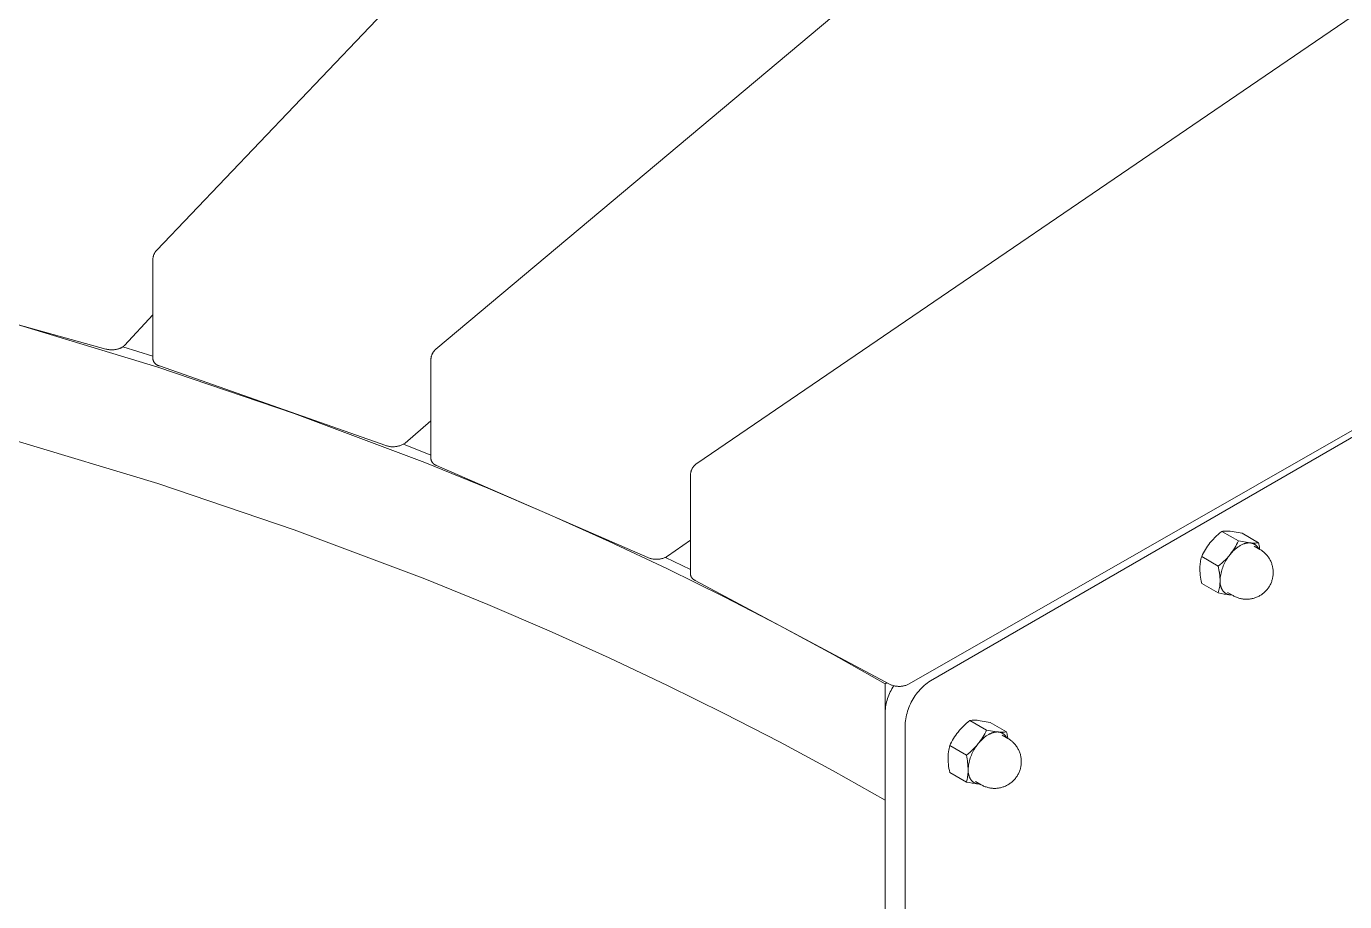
# Model space of a CAD drawing. Header units: millimetres. Extents: x -111 to 4919, y -143 to 3304.
# Drawn here: x 4152.9 to 4523, y 1660.6 to 1906.2 of the extents above; entities that cross this region are included whole.
import ezdxf

# ---------------------------------------------------------------- set-up
doc = ezdxf.new("R2010")
doc.units = ezdxf.units.MM
doc.layers.add('ZANO_R', color=7, linetype='Continuous', lineweight=0)

msp = doc.modelspace()

# ---------------------------------------------------------------- linework, layer by layer
at = {"layer": 'ZANO_R'}
for p, q in [((4189.49, 1843.39), (4402.96, 2067.12)), ((4267.88, 1815.64), (4518.79, 2026.02)), ((4341.06, 1783.49), (4626.92, 1978.44)), ((4714.92, 1901.48), (4400.72, 1721.65)), ((4710.72, 1898.07), (4406.67, 1722.52)), ((4189.13, 1842.96), (4189.22, 1843.08)), ((4189.22, 1843.08), (4189.3, 1843.18)), ((4189.3, 1843.18), (4189.39, 1843.29)), ((4189.39, 1843.29), (4189.49, 1843.39)), ((4188.38, 1840.77), (4188.39, 1840.91)), ((4188.38, 1840.63), (4188.38, 1840.77)), ((4188.38, 1812.87), (4188.38, 1840.63)), ((4188.39, 1840.91), (4188.4, 1841.04)), ((4188.4, 1841.04), (4188.42, 1841.18)), ((4188.42, 1841.18), (4188.44, 1841.32)), ((4188.44, 1841.32), (4188.47, 1841.45)), ((4188.47, 1841.45), (4188.5, 1841.59)), ((4188.5, 1841.59), (4188.53, 1841.72)), ((4188.53, 1841.72), (4188.57, 1841.86)), ((4188.57, 1841.86), (4188.62, 1841.99)), ((4188.62, 1841.99), (4188.67, 1842.12)), ((4188.67, 1842.12), (4188.72, 1842.24)), ((4188.72, 1842.24), (4188.78, 1842.37)), ((4188.78, 1842.37), (4188.84, 1842.49)), ((4188.84, 1842.49), (4188.91, 1842.62)), ((4188.91, 1842.62), (4188.98, 1842.73)), ((4188.98, 1842.73), (4189.05, 1842.85)), ((4189.05, 1842.85), (4189.13, 1842.96)), ((4175.15, 1815.64), (4108.13, 1834.22)), ((4188.38, 1825.24), (4180.41, 1816.64)), ((4150.04, 1822.58), (4189.83, 1810.55)), ((4175.15, 1815.64), (4175.31, 1815.6)), ((4175.31, 1815.6), (4175.47, 1815.57)), ((4175.47, 1815.57), (4175.64, 1815.53)), ((4175.64, 1815.53), (4175.82, 1815.5)), ((4175.82, 1815.5), (4176, 1815.47)), ((4176, 1815.47), (4176.18, 1815.45)), ((4176.18, 1815.45), (4176.37, 1815.44)), ((4176.37, 1815.44), (4176.56, 1815.42)), ((4176.56, 1815.42), (4176.75, 1815.42)), ((4176.75, 1815.42), (4176.95, 1815.42)), ((4176.95, 1815.42), (4177.15, 1815.42)), ((4177.15, 1815.42), (4177.34, 1815.43)), ((4177.34, 1815.43), (4177.54, 1815.45)), ((4177.54, 1815.45), (4177.74, 1815.47)), ((4177.74, 1815.47), (4177.93, 1815.5)), ((4177.93, 1815.5), (4178.12, 1815.53)), ((4178.12, 1815.53), (4178.31, 1815.57)), ((4178.31, 1815.57), (4178.5, 1815.61)), ((4178.5, 1815.61), (4178.68, 1815.66)), ((4178.68, 1815.66), (4178.86, 1815.72)), ((4178.86, 1815.72), (4179.03, 1815.78)), ((4179.03, 1815.78), (4179.11, 1815.81)), ((4179.11, 1815.81), (4179.19, 1815.84)), ((4179.19, 1815.84), (4179.27, 1815.87)), ((4179.27, 1815.87), (4179.35, 1815.91)), ((4179.35, 1815.91), (4179.42, 1815.94)), ((4179.42, 1815.94), (4179.5, 1815.98)), ((4179.5, 1815.98), (4179.57, 1816.02)), ((4179.57, 1816.02), (4179.64, 1816.05)), ((4179.64, 1816.05), (4179.71, 1816.09)), ((4179.71, 1816.09), (4179.77, 1816.13)), ((4179.77, 1816.13), (4179.84, 1816.17)), ((4179.84, 1816.17), (4179.9, 1816.21)), ((4179.9, 1816.21), (4179.96, 1816.25)), ((4179.96, 1816.25), (4180.02, 1816.29)), ((4180, 1816.28), (4188.38, 1813.65)), ((4180.02, 1816.29), (4180.07, 1816.33)), ((4180.07, 1816.33), (4180.13, 1816.38)), ((4180.13, 1816.38), (4180.18, 1816.42)), ((4180.18, 1816.42), (4180.23, 1816.46)), ((4180.23, 1816.46), (4180.28, 1816.51)), ((4180.28, 1816.51), (4180.32, 1816.55)), ((4180.32, 1816.55), (4180.37, 1816.59)), ((4180.37, 1816.59), (4180.41, 1816.64)), ((4266.51, 1813.24), (4266.53, 1813.38)), ((4266.53, 1813.38), (4266.56, 1813.51)), ((4266.56, 1813.51), (4266.6, 1813.64)), ((4266.6, 1813.64), (4266.64, 1813.77)), ((4266.64, 1813.77), (4266.68, 1813.89)), ((4266.68, 1813.89), (4266.72, 1814.02)), ((4266.72, 1814.02), (4266.77, 1814.14)), ((4266.77, 1814.14), (4266.83, 1814.27)), ((4266.83, 1814.27), (4266.89, 1814.39)), ((4266.89, 1814.39), (4266.95, 1814.51)), ((4266.95, 1814.51), (4267.02, 1814.62)), ((4267.02, 1814.62), (4267.09, 1814.74)), ((4267.09, 1814.74), (4267.16, 1814.85)), ((4267.16, 1814.85), (4267.24, 1814.96)), ((4267.24, 1814.96), (4267.32, 1815.06)), ((4267.32, 1815.06), (4267.41, 1815.17)), ((4267.41, 1815.17), (4267.5, 1815.27)), ((4267.5, 1815.27), (4267.59, 1815.37)), ((4267.59, 1815.37), (4267.68, 1815.46)), ((4267.68, 1815.46), (4267.78, 1815.55)), ((4267.78, 1815.55), (4267.88, 1815.64)), ((4188.38, 1812.87), (4188.4, 1812.79)), ((4188.4, 1812.79), (4188.41, 1812.7)), ((4188.41, 1812.7), (4188.44, 1812.62)), ((4188.44, 1812.62), (4188.46, 1812.54)), ((4188.46, 1812.54), (4188.49, 1812.46)), ((4188.49, 1812.46), (4188.52, 1812.39)), ((4188.52, 1812.39), (4188.55, 1812.31)), ((4188.55, 1812.31), (4188.58, 1812.23)), ((4188.58, 1812.23), (4188.62, 1812.16)), ((4188.62, 1812.16), (4188.66, 1812.09)), ((4188.66, 1812.09), (4188.7, 1812.01)), ((4188.7, 1812.01), (4188.75, 1811.94)), ((4188.75, 1811.94), (4188.79, 1811.87)), ((4188.79, 1811.87), (4188.84, 1811.81)), ((4188.84, 1811.81), (4188.89, 1811.74)), ((4188.89, 1811.74), (4188.95, 1811.68)), ((4188.95, 1811.68), (4189.01, 1811.62)), ((4189.01, 1811.62), (4189.06, 1811.56)), ((4189.06, 1811.56), (4189.12, 1811.5)), ((4189.12, 1811.5), (4189.19, 1811.44)), ((4189.19, 1811.44), (4189.25, 1811.39)), ((4189.25, 1811.39), (4189.32, 1811.34)), ((4189.32, 1811.34), (4189.38, 1811.29)), ((4189.38, 1811.29), (4189.45, 1811.24)), ((4189.45, 1811.24), (4189.52, 1811.2)), ((4189.52, 1811.2), (4189.6, 1811.15)), ((4189.6, 1811.15), (4189.67, 1811.12)), ((4189.67, 1811.12), (4189.74, 1811.08)), ((4189.74, 1811.08), (4189.82, 1811.04)), ((4189.82, 1811.04), (4189.9, 1811.01)), ((4189.83, 1810.55), (4228.07, 1797.59)), ((4189.9, 1811.01), (4189.98, 1810.98)), ((4189.98, 1810.98), (4190.06, 1810.96)), ((4190.06, 1810.96), (4190.14, 1810.93)), ((4190.14, 1810.93), (4190.22, 1810.91)), ((4190.22, 1810.91), (4190.3, 1810.9)), ((4253.79, 1788.57), (4190.3, 1810.9)), ((4266.45, 1812.58), (4266.46, 1812.71)), ((4266.45, 1784.81), (4266.45, 1812.58)), ((4266.46, 1812.84), (4266.47, 1812.98)), ((4266.46, 1812.71), (4266.46, 1812.84)), ((4266.47, 1812.98), (4266.49, 1813.11)), ((4266.49, 1813.11), (4266.51, 1813.24)), ((4228.07, 1797.59), (4264.7, 1783.78)), ((4266.45, 1795.5), (4259.19, 1789.25)), ((4189.83, 1777.89), (4150.04, 1789.92)), ((4253.79, 1788.57), (4253.99, 1788.5)), ((4253.99, 1788.5), (4254.19, 1788.44)), ((4254.19, 1788.44), (4254.39, 1788.38)), ((4254.39, 1788.38), (4254.59, 1788.34)), ((4254.59, 1788.34), (4254.8, 1788.3)), ((4254.8, 1788.3), (4255, 1788.27)), ((4255, 1788.27), (4255.21, 1788.24)), ((4255.21, 1788.24), (4255.42, 1788.23)), ((4255.42, 1788.23), (4255.63, 1788.22)), ((4255.63, 1788.22), (4255.84, 1788.21)), ((4255.84, 1788.21), (4256.05, 1788.22)), ((4256.05, 1788.22), (4256.26, 1788.23)), ((4256.26, 1788.23), (4256.47, 1788.25)), ((4256.47, 1788.25), (4256.67, 1788.27)), ((4256.67, 1788.27), (4256.88, 1788.31)), ((4256.88, 1788.31), (4257.09, 1788.35)), ((4257.09, 1788.35), (4257.29, 1788.4)), ((4257.29, 1788.4), (4257.49, 1788.45)), ((4257.49, 1788.45), (4257.69, 1788.51)), ((4257.69, 1788.51), (4257.89, 1788.58)), ((4257.89, 1788.58), (4258.09, 1788.66)), ((4258.09, 1788.66), (4258.28, 1788.74)), ((4258.28, 1788.74), (4258.47, 1788.83)), ((4258.47, 1788.83), (4258.65, 1788.93)), ((4258.65, 1788.93), (4258.84, 1789.03)), ((4258.72, 1788.92), (4266.45, 1785.88)), ((4258.84, 1789.03), (4259.01, 1789.14)), ((4259.01, 1789.14), (4259.19, 1789.25)), ((4264.7, 1783.78), (4282.39, 1776.58)), ((4266.45, 1784.81), (4266.47, 1784.74)), ((4266.47, 1784.74), (4266.48, 1784.66)), ((4266.48, 1784.66), (4266.5, 1784.59)), ((4266.5, 1784.59), (4266.52, 1784.51)), ((4266.52, 1784.51), (4266.54, 1784.44)), ((4266.54, 1784.44), (4266.57, 1784.36)), ((4266.57, 1784.36), (4266.59, 1784.29)), ((4266.59, 1784.29), (4266.63, 1784.22)), ((4266.63, 1784.22), (4266.66, 1784.15)), ((4266.66, 1784.15), (4266.69, 1784.08)), ((4266.69, 1784.08), (4266.73, 1784.01)), ((4266.73, 1784.01), (4266.77, 1783.94)), ((4266.77, 1783.94), (4266.81, 1783.88)), ((4266.81, 1783.88), (4266.86, 1783.81)), ((4266.86, 1783.81), (4266.9, 1783.75)), ((4266.9, 1783.75), (4266.95, 1783.69)), ((4266.95, 1783.69), (4267, 1783.63)), ((4267, 1783.63), (4267.06, 1783.57)), ((4267.06, 1783.57), (4267.11, 1783.52)), ((4267.11, 1783.52), (4267.17, 1783.46)), ((4267.17, 1783.46), (4267.23, 1783.41)), ((4267.23, 1783.41), (4267.29, 1783.36)), ((4267.29, 1783.36), (4267.35, 1783.32)), ((4267.35, 1783.32), (4267.41, 1783.27)), ((4267.41, 1783.27), (4267.48, 1783.23)), ((4267.48, 1783.23), (4267.54, 1783.19)), ((4267.54, 1783.19), (4267.61, 1783.15)), ((4267.61, 1783.15), (4267.68, 1783.11)), ((4267.68, 1783.11), (4267.75, 1783.08)), ((4267.75, 1783.08), (4267.82, 1783.05)), ((4267.82, 1783.05), (4267.9, 1783.02)), ((4267.9, 1783.02), (4267.97, 1783)), ((4267.97, 1783), (4268.04, 1782.97)), ((4327.38, 1757.11), (4268.04, 1782.97)), ((4339.32, 1780.32), (4339.33, 1780.46)), ((4339.32, 1780.18), (4339.32, 1780.32)), ((4339.32, 1752.42), (4339.32, 1780.18)), ((4339.33, 1780.46), (4339.34, 1780.6)), ((4339.34, 1780.6), (4339.35, 1780.74)), ((4339.35, 1780.74), (4339.38, 1780.88)), ((4339.38, 1780.88), (4339.4, 1781.01)), ((4339.4, 1781.01), (4339.43, 1781.15)), ((4339.43, 1781.15), (4339.47, 1781.28)), ((4339.47, 1781.28), (4339.51, 1781.41)), ((4339.51, 1781.41), (4339.55, 1781.55)), ((4339.55, 1781.55), (4339.6, 1781.68)), ((4339.6, 1781.68), (4339.66, 1781.8)), ((4339.66, 1781.8), (4339.72, 1781.93)), ((4339.72, 1781.93), (4339.78, 1782.05)), ((4339.78, 1782.05), (4339.85, 1782.17)), ((4339.85, 1782.17), (4339.92, 1782.29)), ((4339.92, 1782.29), (4339.99, 1782.41)), ((4339.99, 1782.41), (4340.07, 1782.52)), ((4340.07, 1782.52), (4340.16, 1782.64)), ((4340.16, 1782.64), (4340.24, 1782.74)), ((4340.24, 1782.74), (4340.33, 1782.85)), ((4340.33, 1782.85), (4340.43, 1782.95)), ((4340.43, 1782.95), (4340.53, 1783.05)), ((4340.53, 1783.05), (4340.63, 1783.14)), ((4340.63, 1783.14), (4340.73, 1783.24)), ((4340.73, 1783.24), (4340.84, 1783.32)), ((4340.84, 1783.32), (4340.95, 1783.41)), ((4340.95, 1783.41), (4341.06, 1783.49)), ((4228.07, 1764.93), (4189.83, 1777.89)), ((4282.39, 1776.58), (4299.65, 1769.2)), ((4299.65, 1769.2), (4316.47, 1761.64)), ((4264.7, 1751.12), (4228.07, 1764.93)), ((4316.47, 1761.64), (4332.85, 1753.93)), ((4339.32, 1761.99), (4332.87, 1757.48)), ((4485.15, 1761.25), (4485.58, 1761.75)), ((4485.58, 1761.75), (4486.03, 1762.24)), ((4486.03, 1762.24), (4486.49, 1762.72)), ((4486.49, 1762.72), (4486.97, 1763.18)), ((4486.97, 1763.18), (4487.46, 1763.63)), ((4487.46, 1763.63), (4487.97, 1764.06)), ((4487.97, 1764.06), (4488.49, 1764.47)), ((4488.49, 1764.47), (4488.78, 1764.51)), ((4493.13, 1761.79), (4488.49, 1764.47)), ((4488.78, 1764.51), (4489.07, 1764.54)), ((4489.07, 1764.54), (4489.36, 1764.55)), ((4489.36, 1764.55), (4489.65, 1764.56)), ((4489.65, 1764.56), (4489.94, 1764.56)), ((4489.94, 1764.56), (4490.23, 1764.56)), ((4490.23, 1764.56), (4490.52, 1764.54)), ((4490.52, 1764.54), (4490.81, 1764.51)), ((4490.81, 1764.51), (4494.15, 1763.97)), ((4493.13, 1761.79), (4492.9, 1761.28)), ((4496.47, 1761.25), (4493.13, 1761.79)), ((4494.15, 1763.97), (4498.79, 1761.28)), ((4482.83, 1757.44), (4483.07, 1757.94)), ((4483.07, 1757.94), (4483.32, 1758.44)), ((4483.32, 1758.44), (4483.59, 1758.93)), ((4483.59, 1758.93), (4483.88, 1759.41)), ((4483.88, 1759.41), (4484.17, 1759.88)), ((4484.17, 1759.88), (4484.49, 1760.35)), ((4484.49, 1760.35), (4484.81, 1760.8)), ((4484.81, 1760.8), (4485.15, 1761.25)), ((4490.81, 1757.98), (4490.38, 1757.47)), ((4490.81, 1757.98), (4490.55, 1757.65)), ((4491.15, 1758.42), (4490.81, 1757.98)), ((4490.97, 1758.17), (4490.81, 1757.98)), ((4491.13, 1758.36), (4490.97, 1758.17)), ((4491.29, 1758.54), (4491.13, 1758.36)), ((4491.48, 1758.88), (4491.15, 1758.42)), ((4491.45, 1758.72), (4491.29, 1758.54)), ((4491.62, 1758.9), (4491.45, 1758.72)), ((4491.79, 1759.34), (4491.48, 1758.88)), ((4491.8, 1759.07), (4491.62, 1758.9)), ((4492.09, 1759.81), (4491.79, 1759.34)), ((4491.97, 1759.23), (4491.8, 1759.07)), ((4492.15, 1759.4), (4491.97, 1759.23)), ((4492.37, 1760.29), (4492.09, 1759.81)), ((4492.33, 1759.56), (4492.15, 1759.4)), ((4492.51, 1759.71), (4492.33, 1759.56)), ((4492.64, 1760.79), (4492.37, 1760.29)), ((4492.7, 1759.85), (4492.51, 1759.71)), ((4492.9, 1761.28), (4492.64, 1760.79)), ((4492.89, 1759.99), (4492.7, 1759.85)), ((4493.07, 1760.13), (4492.89, 1759.99)), ((4493.26, 1760.25), (4493.07, 1760.13)), ((4493.45, 1760.37), (4493.26, 1760.25)), ((4493.64, 1760.49), (4493.45, 1760.37)), ((4493.83, 1760.59), (4493.64, 1760.49)), ((4494.02, 1760.69), (4493.83, 1760.59)), ((4494.21, 1760.78), (4494.02, 1760.69)), ((4494.39, 1760.86), (4494.21, 1760.78)), ((4494.58, 1760.94), (4494.39, 1760.86)), ((4494.67, 1760.97), (4494.58, 1760.94)), ((4494.77, 1761.01), (4494.67, 1760.97)), ((4494.86, 1761.04), (4494.77, 1761.01)), ((4494.95, 1761.07), (4494.86, 1761.04)), ((4495.04, 1761.09), (4494.95, 1761.07)), ((4495.13, 1761.12), (4495.04, 1761.09)), ((4495.22, 1761.14), (4495.13, 1761.12)), ((4495.31, 1761.16), (4495.22, 1761.14)), ((4495.4, 1761.18), (4495.31, 1761.16)), ((4495.48, 1761.2), (4495.4, 1761.18)), ((4495.57, 1761.21), (4495.48, 1761.2)), ((4495.66, 1761.22), (4495.57, 1761.21)), ((4495.74, 1761.23), (4495.66, 1761.22)), ((4495.83, 1761.24), (4495.74, 1761.23)), ((4495.91, 1761.25), (4495.83, 1761.24)), ((4495.99, 1761.25), (4495.91, 1761.25)), ((4496.07, 1761.26), (4495.99, 1761.25)), ((4496.15, 1761.26), (4496.07, 1761.26)), ((4496.23, 1761.26), (4496.15, 1761.26)), ((4496.31, 1761.26), (4496.23, 1761.26)), ((4496.39, 1761.25), (4496.31, 1761.26)), ((4496.47, 1761.25), (4496.39, 1761.25)), ((4496.76, 1761.22), (4496.47, 1761.25)), ((4496.56, 1761.24), (4496.47, 1761.25)), ((4496.66, 1761.22), (4496.56, 1761.24)), ((4496.75, 1761.21), (4496.66, 1761.22)), ((4496.84, 1761.19), (4496.75, 1761.21)), ((4497.05, 1761.2), (4496.76, 1761.22)), ((4496.94, 1761.17), (4496.84, 1761.19)), ((4497.03, 1761.14), (4496.94, 1761.17)), ((4497.12, 1761.11), (4497.03, 1761.14)), ((4497.34, 1761.19), (4497.05, 1761.2)), ((4497.21, 1761.08), (4497.12, 1761.11)), ((4497.3, 1761.05), (4497.21, 1761.08)), ((4497.38, 1761.01), (4497.3, 1761.05)), ((4497.63, 1761.19), (4497.34, 1761.19)), ((4497.47, 1760.97), (4497.38, 1761.01)), ((4497.56, 1760.93), (4497.47, 1760.97)), ((4497.64, 1760.88), (4497.56, 1760.93)), ((4499.16, 1759.43), (4497.57, 1760.35)), ((4497.92, 1761.2), (4497.63, 1761.19)), ((4497.72, 1760.83), (4497.64, 1760.88)), ((4497.8, 1760.78), (4497.72, 1760.83)), ((4497.88, 1760.73), (4497.8, 1760.78)), ((4497.95, 1760.67), (4497.88, 1760.73)), ((4498.21, 1761.22), (4497.92, 1761.2)), ((4498.03, 1760.61), (4497.95, 1760.67)), ((4498.1, 1760.55), (4498.03, 1760.61)), ((4498.17, 1760.49), (4498.1, 1760.55)), ((4498.24, 1760.42), (4498.17, 1760.49)), ((4498.5, 1761.25), (4498.21, 1761.22)), ((4498.31, 1760.35), (4498.24, 1760.42)), ((4498.37, 1760.28), (4498.31, 1760.35)), ((4498.43, 1760.21), (4498.37, 1760.28)), ((4498.49, 1760.13), (4498.43, 1760.21)), ((4498.54, 1760.06), (4498.49, 1760.13)), ((4498.79, 1761.28), (4498.5, 1761.25)), ((4498.6, 1759.98), (4498.54, 1760.06)), ((4498.65, 1759.9), (4498.6, 1759.98)), ((4498.69, 1759.82), (4498.65, 1759.9)), ((4498.74, 1759.73), (4498.69, 1759.82)), ((4498.78, 1759.65), (4498.74, 1759.73)), ((4498.79, 1761.28), (4498.86, 1760.96)), ((4498.9, 1760.76), (4498.86, 1760.96)), ((4498.9, 1760.76), (4498.93, 1760.62)), ((4498.95, 1760.5), (4498.93, 1760.62)), ((4498.95, 1760.5), (4499.03, 1760.07)), ((4499.04, 1759.98), (4499.03, 1760.07)), ((4499.04, 1759.98), (4499.06, 1759.87)), ((4499.09, 1759.73), (4499.06, 1759.87)), ((4499.09, 1759.73), (4499.1, 1759.65)), ((4499.12, 1759.47), (4499.1, 1759.65)), ((4499.12, 1759.47), (4499.13, 1759.45)), ((4499.16, 1759.43), (4499.37, 1759.3)), ((4499.37, 1759.3), (4499.59, 1759.16)), ((4499.59, 1759.16), (4499.8, 1759.02)), ((4499.8, 1759.02), (4500, 1758.87)), ((4500, 1758.87), (4500.2, 1758.71)), ((4500.2, 1758.71), (4500.39, 1758.54)), ((4500.39, 1758.54), (4500.57, 1758.37)), ((4500.57, 1758.37), (4500.76, 1758.19)), ((4500.76, 1758.19), (4500.93, 1758.01)), ((4500.93, 1758.01), (4501.1, 1757.82)), ((4327.38, 1757.11), (4327.57, 1757.03)), ((4327.57, 1757.03), (4327.77, 1756.96)), ((4327.77, 1756.96), (4327.97, 1756.9)), ((4327.97, 1756.9), (4328.18, 1756.84)), ((4328.18, 1756.84), (4328.38, 1756.79)), ((4328.38, 1756.79), (4328.59, 1756.75)), ((4328.59, 1756.75), (4328.8, 1756.71)), ((4328.8, 1756.71), (4329.01, 1756.68)), ((4329.01, 1756.68), (4329.22, 1756.66)), ((4329.22, 1756.66), (4329.43, 1756.65)), ((4329.43, 1756.65), (4329.64, 1756.64)), ((4329.64, 1756.64), (4329.85, 1756.64)), ((4329.85, 1756.64), (4330.06, 1756.65)), ((4330.06, 1756.65), (4330.27, 1756.66)), ((4330.27, 1756.66), (4330.48, 1756.68)), ((4330.48, 1756.68), (4330.69, 1756.71)), ((4330.69, 1756.71), (4330.9, 1756.75)), ((4330.9, 1756.75), (4331.11, 1756.79)), ((4331.11, 1756.79), (4331.31, 1756.84)), ((4331.31, 1756.84), (4331.52, 1756.9)), ((4331.52, 1756.9), (4331.72, 1756.96)), ((4331.72, 1756.96), (4331.92, 1757.03)), ((4331.92, 1757.03), (4332.11, 1757.11)), ((4332.11, 1757.11), (4332.31, 1757.19)), ((4332.31, 1757.19), (4332.5, 1757.28)), ((4332.34, 1757.18), (4339.32, 1753.82)), ((4332.5, 1757.28), (4332.69, 1757.38)), ((4332.69, 1757.38), (4332.87, 1757.48)), ((4482.33, 1754.27), (4482.33, 1754.43)), ((4482.33, 1753.96), (4482.33, 1754.27)), ((4482.34, 1754.43), (4482.35, 1754.74)), ((4482.35, 1754.74), (4482.37, 1755.04)), ((4482.37, 1755.04), (4482.4, 1755.35)), ((4482.4, 1755.35), (4482.43, 1755.53)), ((4482.43, 1755.57), (4482.46, 1755.76)), ((4482.43, 1755.53), (4482.43, 1755.57)), ((4482.46, 1755.76), (4482.53, 1756.17)), ((4482.53, 1756.17), (4482.61, 1756.58)), ((4482.61, 1756.58), (4482.62, 1756.63)), ((4482.62, 1756.63), (4482.63, 1756.65)), ((4482.63, 1756.65), (4482.72, 1757.04)), ((4482.72, 1757.04), (4482.83, 1757.44)), ((4482.83, 1757.44), (4487.48, 1754.75)), ((4488, 1755.17), (4487.48, 1754.75)), ((4487.48, 1754.75), (4487.59, 1754.23)), ((4487.59, 1754.23), (4487.69, 1753.71)), ((4488.5, 1755.6), (4488, 1755.17)), ((4489, 1756.04), (4488.5, 1755.6)), ((4488.73, 1754.37), (4488.59, 1753.97)), ((4488.88, 1754.76), (4488.73, 1754.37)), ((4489.05, 1755.14), (4488.88, 1754.76)), ((4489.47, 1756.5), (4489, 1756.04)), ((4489.23, 1755.52), (4489.05, 1755.14)), ((4489.42, 1755.9), (4489.23, 1755.52)), ((4489.62, 1756.26), (4489.42, 1755.9)), ((4489.94, 1756.98), (4489.47, 1756.5)), ((4489.83, 1756.62), (4489.62, 1756.26)), ((4490.06, 1756.97), (4489.83, 1756.62)), ((4490.38, 1757.47), (4489.94, 1756.98)), ((4490.3, 1757.32), (4490.06, 1756.97)), ((4490.55, 1757.65), (4490.3, 1757.32)), ((4501.1, 1757.82), (4501.26, 1757.63)), ((4501.26, 1757.63), (4501.42, 1757.43)), ((4501.42, 1757.43), (4501.56, 1757.22)), ((4501.56, 1757.22), (4501.7, 1757.01)), ((4501.7, 1757.01), (4501.84, 1756.79)), ((4501.84, 1756.79), (4501.97, 1756.57)), ((4501.97, 1756.57), (4502.08, 1756.35)), ((4502.08, 1756.35), (4502.2, 1756.12)), ((4502.2, 1756.12), (4502.3, 1755.89)), ((4502.3, 1755.89), (4502.4, 1755.66)), ((4502.4, 1755.66), (4502.48, 1755.42)), ((4502.48, 1755.42), (4502.56, 1755.18)), ((4502.56, 1755.18), (4502.64, 1754.94)), ((4502.64, 1754.94), (4502.7, 1754.69)), ((4502.7, 1754.69), (4502.75, 1754.44)), ((4502.75, 1754.44), (4502.8, 1754.2)), ((4502.8, 1754.2), (4502.84, 1753.95)), ((4282.39, 1743.92), (4264.7, 1751.12)), ((4332.85, 1753.93), (4348.79, 1746.07)), ((4339.32, 1752.42), (4339.33, 1752.35)), ((4339.33, 1752.35), (4339.34, 1752.28)), ((4339.34, 1752.28), (4339.35, 1752.21)), ((4339.35, 1752.21), (4339.37, 1752.14)), ((4339.37, 1752.14), (4339.39, 1752.07)), ((4339.39, 1752.07), (4339.41, 1752)), ((4339.41, 1752), (4339.43, 1751.93)), ((4339.43, 1751.93), (4339.46, 1751.87)), ((4339.46, 1751.87), (4339.49, 1751.8)), ((4339.49, 1751.8), (4339.52, 1751.74)), ((4339.52, 1751.74), (4339.55, 1751.67)), ((4339.55, 1751.67), (4339.59, 1751.61)), ((4339.59, 1751.61), (4339.62, 1751.55)), ((4339.62, 1751.55), (4339.66, 1751.49)), ((4339.66, 1751.49), (4339.7, 1751.43)), ((4339.7, 1751.43), (4339.75, 1751.37)), ((4339.75, 1751.37), (4339.79, 1751.31)), ((4339.79, 1751.31), (4339.84, 1751.26)), ((4339.84, 1751.26), (4339.89, 1751.21)), ((4339.89, 1751.21), (4339.94, 1751.16)), ((4339.94, 1751.16), (4339.99, 1751.11)), ((4339.99, 1751.11), (4340.05, 1751.06)), ((4340.05, 1751.06), (4340.1, 1751.01)), ((4340.1, 1751.01), (4340.16, 1750.97)), ((4340.16, 1750.97), (4340.22, 1750.93)), ((4340.22, 1750.93), (4340.28, 1750.89)), ((4340.28, 1750.89), (4340.34, 1750.85)), ((4340.34, 1750.85), (4340.41, 1750.82)), ((4340.41, 1750.82), (4340.47, 1750.79)), ((4340.47, 1750.79), (4340.53, 1750.76)), ((4340.53, 1750.76), (4340.6, 1750.73)), ((4395.19, 1721.59), (4340.6, 1750.73)), ((4482.34, 1753.37), (4482.33, 1753.96)), ((4482.38, 1752.79), (4482.34, 1753.37)), ((4482.44, 1752.2), (4482.38, 1752.79)), ((4482.51, 1751.62), (4482.44, 1752.2)), ((4482.6, 1751.04), (4482.51, 1751.62)), ((4482.71, 1750.47), (4482.6, 1751.04)), ((4482.83, 1749.89), (4482.71, 1750.47)), ((4487.69, 1753.71), (4487.77, 1753.2)), ((4487.77, 1753.2), (4487.78, 1753.16)), ((4487.78, 1753.16), (4487.8, 1753.02)), ((4487.8, 1753.02), (4487.81, 1752.94)), ((4487.81, 1752.94), (4487.98, 1750.69)), ((4488.01, 1751.11), (4487.98, 1750.69)), ((4487.98, 1750.69), (4487.98, 1750.3)), ((4487.98, 1750.69), (4487.99, 1750.49)), ((4487.99, 1750.49), (4487.99, 1750.28)), ((4488.05, 1751.52), (4488.01, 1751.11)), ((4488.11, 1751.94), (4488.05, 1751.52)), ((4488.18, 1752.35), (4488.11, 1751.94)), ((4488.26, 1752.76), (4488.18, 1752.35)), ((4488.36, 1753.17), (4488.26, 1752.76)), ((4488.47, 1753.57), (4488.36, 1753.17)), ((4488.59, 1753.97), (4488.47, 1753.57)), ((4502.56, 1750.69), (4502.48, 1750.45)), ((4502.64, 1750.93), (4502.56, 1750.69)), ((4502.7, 1751.18), (4502.64, 1750.93)), ((4502.75, 1751.43), (4502.7, 1751.18)), ((4502.8, 1751.67), (4502.75, 1751.43)), ((4502.84, 1751.92), (4502.8, 1751.67)), ((4502.84, 1753.95), (4502.87, 1753.69)), ((4502.87, 1752.18), (4502.84, 1751.92)), ((4502.87, 1753.69), (4502.89, 1753.44)), ((4502.89, 1752.43), (4502.87, 1752.18)), ((4502.89, 1753.44), (4502.9, 1753.19)), ((4502.9, 1752.68), (4502.89, 1752.43)), ((4502.9, 1753.19), (4502.91, 1752.94)), ((4502.91, 1752.94), (4502.9, 1752.68)), ((4482.83, 1749.89), (4487.48, 1747.21)), ((4487.58, 1747.59), (4487.48, 1747.21)), ((4487.48, 1747.21), (4488.3, 1747.04)), ((4487.68, 1747.97), (4487.58, 1747.59)), ((4487.76, 1748.35), (4487.68, 1747.97)), ((4487.83, 1748.74), (4487.76, 1748.35)), ((4487.88, 1749.13), (4487.83, 1748.74)), ((4487.93, 1749.52), (4487.88, 1749.13)), ((4487.96, 1749.91), (4487.93, 1749.52)), ((4487.98, 1750.3), (4487.96, 1749.91)), ((4487.99, 1750.28), (4488.01, 1750.09)), ((4488.01, 1750.09), (4488.03, 1749.89)), ((4488.03, 1749.89), (4488.05, 1749.7)), ((4488.05, 1749.7), (4488.09, 1749.5)), ((4488.09, 1749.5), (4488.1, 1749.41)), ((4488.1, 1749.41), (4488.12, 1749.32)), ((4488.12, 1749.32), (4488.15, 1749.23)), ((4488.15, 1749.23), (4488.17, 1749.14)), ((4488.17, 1749.14), (4488.19, 1749.05)), ((4488.19, 1749.05), (4488.22, 1748.96)), ((4488.22, 1748.96), (4488.25, 1748.87)), ((4488.25, 1748.87), (4488.28, 1748.78)), ((4488.28, 1748.78), (4488.31, 1748.7)), ((4488.3, 1747.04), (4489.14, 1746.89)), ((4488.31, 1748.7), (4488.34, 1748.62)), ((4488.34, 1748.62), (4488.37, 1748.53)), ((4488.37, 1748.53), (4488.41, 1748.45)), ((4488.41, 1748.45), (4488.44, 1748.37)), ((4488.44, 1748.37), (4488.48, 1748.3)), ((4488.48, 1748.3), (4488.52, 1748.22)), ((4488.52, 1748.22), (4488.56, 1748.14)), ((4488.56, 1748.14), (4488.6, 1748.07)), ((4488.6, 1748.07), (4488.65, 1748)), ((4488.65, 1748), (4488.69, 1747.93)), ((4488.69, 1747.93), (4488.74, 1747.86)), ((4488.74, 1747.86), (4488.79, 1747.79)), ((4488.79, 1747.79), (4488.84, 1747.73)), ((4488.84, 1747.73), (4488.89, 1747.67)), ((4488.89, 1747.67), (4488.94, 1747.61)), ((4488.94, 1747.61), (4488.99, 1747.55)), ((4488.99, 1747.55), (4489.05, 1747.49)), ((4489.05, 1747.49), (4489.1, 1747.43)), ((4489.1, 1747.43), (4489.16, 1747.38)), ((4489.14, 1746.89), (4489.97, 1746.77)), ((4489.16, 1747.38), (4489.22, 1747.33)), ((4489.22, 1747.33), (4489.28, 1747.28)), ((4489.28, 1747.28), (4489.34, 1747.23)), ((4489.34, 1747.23), (4489.4, 1747.18)), ((4489.4, 1747.18), (4489.46, 1747.14)), ((4489.46, 1747.14), (4489.53, 1747.1)), ((4489.53, 1747.1), (4489.59, 1747.06)), ((4489.59, 1747.06), (4489.66, 1747.02)), ((4489.66, 1747.02), (4489.72, 1746.98)), ((4489.72, 1746.98), (4489.79, 1746.95)), ((4489.79, 1746.95), (4489.86, 1746.91)), ((4489.86, 1746.91), (4489.93, 1746.88)), ((4489.93, 1746.88), (4490, 1746.85)), ((4489.97, 1746.77), (4490.81, 1746.67)), ((4490, 1746.85), (4490.07, 1746.83)), ((4491.66, 1746.44), (4490.07, 1747.36)), ((4490.07, 1746.83), (4490.14, 1746.8)), ((4490.14, 1746.8), (4490.21, 1746.78)), ((4490.21, 1746.78), (4490.29, 1746.76)), ((4490.29, 1746.76), (4490.36, 1746.74)), ((4499.8, 1746.85), (4499.59, 1746.71)), ((4500, 1747), (4499.8, 1746.85)), ((4500.2, 1747.16), (4500, 1747)), ((4500.39, 1747.33), (4500.2, 1747.16)), ((4500.57, 1747.5), (4500.39, 1747.33)), ((4500.76, 1747.68), (4500.57, 1747.5)), ((4500.93, 1747.86), (4500.76, 1747.68)), ((4501.1, 1748.05), (4500.93, 1747.86)), ((4501.26, 1748.24), (4501.1, 1748.05)), ((4501.42, 1748.45), (4501.26, 1748.24)), ((4501.56, 1748.65), (4501.42, 1748.45)), ((4501.7, 1748.86), (4501.56, 1748.65)), ((4501.84, 1749.08), (4501.7, 1748.86)), ((4501.97, 1749.3), (4501.84, 1749.08)), ((4502.08, 1749.52), (4501.97, 1749.3)), ((4502.2, 1749.75), (4502.08, 1749.52)), ((4502.3, 1749.98), (4502.2, 1749.75)), ((4502.4, 1750.21), (4502.3, 1749.98)), ((4502.48, 1750.45), (4502.4, 1750.21)), ((4299.65, 1736.54), (4282.39, 1743.92)), ((4348.79, 1746.07), (4364.29, 1738.07)), ((4490.36, 1746.74), (4490.43, 1746.72)), ((4490.43, 1746.72), (4490.51, 1746.71)), ((4490.51, 1746.71), (4490.58, 1746.69)), ((4490.58, 1746.69), (4490.66, 1746.68)), ((4490.66, 1746.68), (4490.74, 1746.67)), ((4490.74, 1746.67), (4490.81, 1746.67)), ((4490.81, 1746.67), (4491.07, 1746.64)), ((4490.81, 1746.67), (4490.93, 1746.66)), ((4490.93, 1746.66), (4491.05, 1746.65)), ((4491.05, 1746.65), (4491.16, 1746.65)), ((4491.07, 1746.64), (4491.33, 1746.63)), ((4491.16, 1746.65), (4491.28, 1746.66)), ((4491.88, 1746.32), (4491.66, 1746.44)), ((4492.1, 1746.2), (4491.88, 1746.32)), ((4492.33, 1746.09), (4492.1, 1746.2)), ((4492.57, 1745.99), (4492.33, 1746.09)), ((4492.8, 1745.9), (4492.57, 1745.99)), ((4493.04, 1745.82), (4492.8, 1745.9)), ((4493.28, 1745.74), (4493.04, 1745.82)), ((4493.53, 1745.67), (4493.28, 1745.74)), ((4493.77, 1745.62), (4493.53, 1745.67)), ((4494.02, 1745.56), (4493.77, 1745.62)), ((4494.27, 1745.52), (4494.02, 1745.56)), ((4494.52, 1745.49), (4494.27, 1745.52)), ((4494.77, 1745.46), (4494.52, 1745.49)), ((4495.03, 1745.44), (4494.77, 1745.46)), ((4495.28, 1745.44), (4495.03, 1745.44)), ((4495.53, 1745.44), (4495.28, 1745.44)), ((4495.79, 1745.44), (4495.53, 1745.44)), ((4496.04, 1745.46), (4495.79, 1745.44)), ((4496.29, 1745.49), (4496.04, 1745.46)), ((4496.54, 1745.52), (4496.29, 1745.49)), ((4496.79, 1745.56), (4496.54, 1745.52)), ((4497.04, 1745.62), (4496.79, 1745.56)), ((4497.29, 1745.67), (4497.04, 1745.62)), ((4497.53, 1745.74), (4497.29, 1745.67)), ((4497.77, 1745.82), (4497.53, 1745.74)), ((4498.01, 1745.9), (4497.77, 1745.82)), ((4498.25, 1745.99), (4498.01, 1745.9)), ((4498.48, 1746.09), (4498.25, 1745.99)), ((4498.71, 1746.2), (4498.48, 1746.09)), ((4498.94, 1746.32), (4498.71, 1746.2)), ((4499.16, 1746.44), (4498.94, 1746.32)), ((4499.37, 1746.57), (4499.16, 1746.44)), ((4499.59, 1746.71), (4499.37, 1746.57)), ((4316.47, 1728.98), (4299.65, 1736.54)), ((4364.29, 1738.07), (4379.34, 1729.95)), ((4332.85, 1721.27), (4316.47, 1728.98)), ((4379.34, 1729.95), (4393.94, 1721.7)), ((4348.79, 1713.41), (4332.85, 1721.27)), ((4394.44, 1721.99), (4393.94, 1721.7)), ((4393.94, 1721.7), (4393.94, 1713.54)), ((4395.19, 1721.59), (4395.38, 1721.5)), ((4395.38, 1721.5), (4395.58, 1721.42)), ((4395.58, 1721.42), (4395.78, 1721.35)), ((4395.78, 1721.35), (4395.98, 1721.28)), ((4395.98, 1721.28), (4396.18, 1721.22)), ((4396.4, 1721.15), (4396.13, 1720.73)), ((4396.18, 1721.22), (4396.39, 1721.16)), ((4396.39, 1721.16), (4396.59, 1721.12)), ((4396.59, 1721.12), (4396.8, 1721.08)), ((4396.8, 1721.08), (4397.01, 1721.04)), ((4397.01, 1721.04), (4397.22, 1721.02)), ((4397.22, 1721.02), (4397.43, 1721)), ((4397.43, 1721), (4397.65, 1720.98)), ((4397.65, 1720.98), (4397.86, 1720.98)), ((4397.86, 1720.98), (4398.07, 1720.98)), ((4398.07, 1720.98), (4398.28, 1720.99)), ((4398.28, 1720.99), (4398.49, 1721.01)), ((4398.49, 1721.01), (4398.7, 1721.03)), ((4398.7, 1721.03), (4398.91, 1721.06)), ((4398.91, 1721.06), (4399.12, 1721.1)), ((4399.12, 1721.1), (4399.33, 1721.14)), ((4399.33, 1721.14), (4399.54, 1721.2)), ((4399.54, 1721.2), (4399.74, 1721.25)), ((4399.74, 1721.25), (4399.94, 1721.32)), ((4399.94, 1721.32), (4400.14, 1721.39)), ((4400.14, 1721.39), (4400.34, 1721.47)), ((4400.34, 1721.47), (4400.53, 1721.56)), ((4400.53, 1721.56), (4400.72, 1721.65)), ((4404.53, 1720.85), (4404.93, 1721.21)), ((4404.93, 1721.21), (4405.35, 1721.56)), ((4405.35, 1721.56), (4405.78, 1721.9)), ((4405.78, 1721.9), (4406.22, 1722.22)), ((4406.22, 1722.22), (4406.67, 1722.52)), ((4394.67, 1717.6), (4394.52, 1717.13)), ((4394.84, 1718.07), (4394.67, 1717.6)), ((4395.01, 1718.53), (4394.84, 1718.07)), ((4395.21, 1718.98), (4395.01, 1718.53)), ((4395.42, 1719.43), (4395.21, 1718.98)), ((4395.64, 1719.87), (4395.42, 1719.43)), ((4395.88, 1720.31), (4395.64, 1719.87)), ((4396.13, 1720.73), (4395.88, 1720.31)), ((4401.53, 1717.01), (4401.8, 1717.48)), ((4401.8, 1717.48), (4402.09, 1717.94)), ((4402.09, 1717.94), (4402.4, 1718.39)), ((4402.4, 1718.39), (4402.71, 1718.83)), ((4402.71, 1718.83), (4403.05, 1719.26)), ((4403.05, 1719.26), (4403.4, 1719.67)), ((4403.4, 1719.67), (4403.76, 1720.08)), ((4403.76, 1720.08), (4404.14, 1720.47)), ((4404.14, 1720.47), (4404.53, 1720.85)), ((4393.97, 1714.21), (4393.94, 1713.72)), ((4393.94, 1391.84), (4393.94, 1713.54)), ((4394.03, 1714.71), (4393.97, 1714.21)), ((4394.09, 1715.2), (4394.03, 1714.71)), ((4394.18, 1715.68), (4394.09, 1715.2)), ((4394.28, 1716.17), (4394.18, 1715.68)), ((4394.39, 1716.65), (4394.28, 1716.17)), ((4394.52, 1717.13), (4394.39, 1716.65)), ((4399.98, 1712.96), (4400.11, 1713.49)), ((4400.11, 1713.49), (4400.26, 1714.01)), ((4400.26, 1714.01), (4400.43, 1714.53)), ((4400.43, 1714.53), (4400.61, 1715.04)), ((4400.61, 1715.04), (4400.82, 1715.54)), ((4400.82, 1715.54), (4401.04, 1716.04)), ((4401.04, 1716.04), (4401.28, 1716.53)), ((4401.28, 1716.53), (4401.53, 1717.01)), ((4364.29, 1705.41), (4348.79, 1713.41)), ((4399.59, 1710.27), (4399.63, 1710.82)), ((4399.59, 1710.27), (4399.59, 1388.57)), ((4399.63, 1710.82), (4399.69, 1711.36)), ((4399.69, 1711.36), (4399.77, 1711.89)), ((4399.77, 1711.89), (4399.86, 1712.43)), ((4399.86, 1712.43), (4399.98, 1712.96)), ((4415.78, 1709.65), (4416.26, 1710.11)), ((4416.26, 1710.11), (4416.75, 1710.56)), ((4416.75, 1710.56), (4417.26, 1710.99)), ((4417.26, 1710.99), (4417.78, 1711.4)), ((4417.78, 1711.4), (4418.07, 1711.44)), ((4422.42, 1708.72), (4417.78, 1711.4)), ((4418.07, 1711.44), (4418.36, 1711.46)), ((4418.36, 1711.46), (4418.65, 1711.48)), ((4418.65, 1711.48), (4418.94, 1711.49)), ((4418.94, 1711.49), (4419.23, 1711.49)), ((4419.23, 1711.49), (4419.52, 1711.48)), ((4419.52, 1711.48), (4419.81, 1711.47)), ((4419.81, 1711.47), (4420.1, 1711.44)), ((4420.1, 1711.44), (4423.43, 1710.89)), ((4423.43, 1710.89), (4428.08, 1708.21)), ((4412.88, 1705.86), (4413.16, 1706.34)), ((4413.16, 1706.34), (4413.46, 1706.81)), ((4413.46, 1706.81), (4413.78, 1707.28)), ((4413.78, 1707.28), (4414.1, 1707.73)), ((4414.1, 1707.73), (4414.44, 1708.17)), ((4414.44, 1708.17), (4414.87, 1708.68)), ((4414.87, 1708.68), (4415.32, 1709.17)), ((4415.32, 1709.17), (4415.78, 1709.65)), ((4421.08, 1706.27), (4420.77, 1705.8)), ((4421.38, 1706.74), (4421.08, 1706.27)), ((4421.26, 1706.16), (4421.09, 1705.99)), ((4421.44, 1706.33), (4421.26, 1706.16)), ((4421.66, 1707.22), (4421.38, 1706.74)), ((4421.62, 1706.48), (4421.44, 1706.33)), ((4421.8, 1706.63), (4421.62, 1706.48)), ((4421.93, 1707.71), (4421.66, 1707.22)), ((4421.99, 1706.78), (4421.8, 1706.63)), ((4422.19, 1708.21), (4421.93, 1707.71)), ((4422.17, 1706.92), (4421.99, 1706.78)), ((4422.36, 1707.06), (4422.17, 1706.92)), ((4422.42, 1708.72), (4422.19, 1708.21)), ((4422.55, 1707.18), (4422.36, 1707.06)), ((4425.76, 1708.17), (4422.42, 1708.72)), ((4422.74, 1707.3), (4422.55, 1707.18)), ((4422.93, 1707.42), (4422.74, 1707.3)), ((4423.12, 1707.52), (4422.93, 1707.42)), ((4423.31, 1707.62), (4423.12, 1707.52)), ((4423.5, 1707.71), (4423.31, 1707.62)), ((4423.68, 1707.79), (4423.5, 1707.71)), ((4423.87, 1707.87), (4423.68, 1707.79)), ((4423.96, 1707.9), (4423.87, 1707.87)), ((4424.05, 1707.93), (4423.96, 1707.9)), ((4424.15, 1707.97), (4424.05, 1707.93)), ((4424.24, 1707.99), (4424.15, 1707.97)), ((4424.33, 1708.02), (4424.24, 1707.99)), ((4424.42, 1708.04), (4424.33, 1708.02)), ((4424.51, 1708.07), (4424.42, 1708.04)), ((4424.6, 1708.09), (4424.51, 1708.07)), ((4424.68, 1708.11), (4424.6, 1708.09)), ((4424.77, 1708.12), (4424.68, 1708.11)), ((4424.86, 1708.14), (4424.77, 1708.12)), ((4424.94, 1708.15), (4424.86, 1708.14)), ((4425.03, 1708.16), (4424.94, 1708.15)), ((4425.11, 1708.17), (4425.03, 1708.16)), ((4425.2, 1708.18), (4425.11, 1708.17)), ((4425.28, 1708.18), (4425.2, 1708.18)), ((4425.36, 1708.19), (4425.28, 1708.18)), ((4425.44, 1708.19), (4425.36, 1708.19)), ((4425.52, 1708.19), (4425.44, 1708.19)), ((4425.6, 1708.18), (4425.52, 1708.19)), ((4425.68, 1708.18), (4425.6, 1708.18)), ((4425.76, 1708.17), (4425.68, 1708.18)), ((4426.05, 1708.15), (4425.76, 1708.17)), ((4425.85, 1708.16), (4425.76, 1708.17)), ((4425.95, 1708.15), (4425.85, 1708.16)), ((4426.04, 1708.14), (4425.95, 1708.15)), ((4426.13, 1708.12), (4426.04, 1708.14)), ((4426.34, 1708.13), (4426.05, 1708.15)), ((4426.23, 1708.1), (4426.13, 1708.12)), ((4426.32, 1708.07), (4426.23, 1708.1)), ((4426.41, 1708.04), (4426.32, 1708.07)), ((4426.63, 1708.12), (4426.34, 1708.13)), ((4426.5, 1708.01), (4426.41, 1708.04)), ((4426.59, 1707.98), (4426.5, 1708.01)), ((4426.67, 1707.94), (4426.59, 1707.98)), ((4426.92, 1708.12), (4426.63, 1708.12)), ((4426.76, 1707.9), (4426.67, 1707.94)), ((4426.84, 1707.86), (4426.76, 1707.9)), ((4426.93, 1707.81), (4426.84, 1707.86)), ((4428.45, 1706.36), (4426.86, 1707.28)), ((4427.21, 1708.13), (4426.92, 1708.12)), ((4427.01, 1707.76), (4426.93, 1707.81)), ((4427.09, 1707.71), (4427.01, 1707.76)), ((4427.17, 1707.66), (4427.09, 1707.71)), ((4427.24, 1707.6), (4427.17, 1707.66)), ((4427.5, 1708.15), (4427.21, 1708.13)), ((4427.32, 1707.54), (4427.24, 1707.6)), ((4427.39, 1707.48), (4427.32, 1707.54)), ((4427.46, 1707.42), (4427.39, 1707.48)), ((4427.53, 1707.35), (4427.46, 1707.42)), ((4427.79, 1708.18), (4427.5, 1708.15)), ((4427.59, 1707.28), (4427.53, 1707.35)), ((4427.66, 1707.21), (4427.59, 1707.28)), ((4427.72, 1707.14), (4427.66, 1707.21)), ((4427.78, 1707.06), (4427.72, 1707.14)), ((4427.83, 1706.99), (4427.78, 1707.06)), ((4428.08, 1708.21), (4427.79, 1708.18)), ((4427.89, 1706.91), (4427.83, 1706.99)), ((4427.94, 1706.83), (4427.89, 1706.91)), ((4427.98, 1706.74), (4427.94, 1706.83)), ((4428.03, 1706.66), (4427.98, 1706.74)), ((4428.07, 1706.57), (4428.03, 1706.66)), ((4428.08, 1708.21), (4428.15, 1707.89)), ((4428.19, 1707.69), (4428.15, 1707.89)), ((4428.19, 1707.69), (4428.22, 1707.55)), ((4428.24, 1707.43), (4428.22, 1707.55)), ((4428.24, 1707.43), (4428.32, 1706.99)), ((4428.33, 1706.91), (4428.32, 1706.99)), ((4428.33, 1706.91), (4428.35, 1706.79)), ((4428.38, 1706.66), (4428.35, 1706.79)), ((4428.38, 1706.66), (4428.39, 1706.58)), ((4428.41, 1706.4), (4428.39, 1706.58)), ((4428.41, 1706.4), (4428.42, 1706.38)), ((4428.45, 1706.36), (4428.66, 1706.23)), ((4428.66, 1706.23), (4428.88, 1706.09)), ((4428.88, 1706.09), (4429.08, 1705.95)), ((4379.34, 1697.29), (4364.29, 1705.41)), ((4411.69, 1702.28), (4411.72, 1702.46)), ((4411.72, 1702.5), (4411.75, 1702.69)), ((4411.72, 1702.46), (4411.72, 1702.5)), ((4411.75, 1702.69), (4411.82, 1703.1)), ((4411.82, 1703.1), (4411.9, 1703.51)), ((4411.9, 1703.51), (4411.91, 1703.56)), ((4411.91, 1703.56), (4411.92, 1703.57)), ((4411.92, 1703.57), (4412.01, 1703.97)), ((4412.01, 1703.97), (4412.12, 1704.36)), ((4412.12, 1704.36), (4412.36, 1704.87)), ((4412.12, 1704.36), (4416.77, 1701.68)), ((4412.36, 1704.87), (4412.61, 1705.37)), ((4412.61, 1705.37), (4412.88, 1705.86)), ((4417.79, 1702.52), (4417.29, 1702.09)), ((4418.29, 1702.97), (4417.79, 1702.52)), ((4418.76, 1703.43), (4418.29, 1702.97)), ((4418.51, 1702.45), (4418.34, 1702.07)), ((4418.7, 1702.82), (4418.51, 1702.45)), ((4418.91, 1703.19), (4418.7, 1702.82)), ((4419.22, 1703.91), (4418.76, 1703.43)), ((4419.12, 1703.55), (4418.91, 1703.19)), ((4419.35, 1703.9), (4419.12, 1703.55)), ((4419.67, 1704.4), (4419.22, 1703.91)), ((4419.59, 1704.24), (4419.35, 1703.9)), ((4419.84, 1704.58), (4419.59, 1704.24)), ((4420.1, 1704.91), (4419.67, 1704.4)), ((4420.1, 1704.91), (4419.84, 1704.58)), ((4420.44, 1705.35), (4420.1, 1704.91)), ((4420.26, 1705.1), (4420.1, 1704.91)), ((4420.41, 1705.28), (4420.26, 1705.1)), ((4420.58, 1705.47), (4420.41, 1705.28)), ((4420.77, 1705.8), (4420.44, 1705.35)), ((4420.74, 1705.65), (4420.58, 1705.47)), ((4420.91, 1705.82), (4420.74, 1705.65)), ((4421.09, 1705.99), (4420.91, 1705.82)), ((4429.08, 1705.95), (4429.29, 1705.79)), ((4429.29, 1705.79), (4429.49, 1705.64)), ((4429.49, 1705.64), (4429.68, 1705.47)), ((4429.68, 1705.47), (4429.86, 1705.3)), ((4429.86, 1705.3), (4430.04, 1705.12)), ((4430.04, 1705.12), (4430.22, 1704.94)), ((4430.22, 1704.94), (4430.39, 1704.75)), ((4430.39, 1704.75), (4430.55, 1704.55)), ((4430.55, 1704.55), (4430.7, 1704.35)), ((4430.7, 1704.35), (4430.85, 1704.15)), ((4430.85, 1704.15), (4430.99, 1703.94)), ((4430.99, 1703.94), (4431.13, 1703.72)), ((4431.13, 1703.72), (4431.25, 1703.5)), ((4431.25, 1703.5), (4431.37, 1703.28)), ((4431.37, 1703.28), (4431.49, 1703.05)), ((4431.49, 1703.05), (4431.59, 1702.82)), ((4431.59, 1702.82), (4431.69, 1702.59)), ((4431.69, 1702.59), (4431.77, 1702.35)), ((4431.77, 1702.35), (4431.85, 1702.11)), ((4411.62, 1701.36), (4411.64, 1701.66)), ((4411.62, 1701.19), (4411.62, 1701.36)), ((4411.62, 1700.88), (4411.62, 1701.19)), ((4411.63, 1700.3), (4411.62, 1700.88)), ((4411.67, 1699.71), (4411.63, 1700.3)), ((4411.64, 1701.66), (4411.66, 1701.97)), ((4411.66, 1701.97), (4411.69, 1702.28)), ((4411.73, 1699.13), (4411.67, 1699.71)), ((4411.8, 1698.55), (4411.73, 1699.13)), ((4417.29, 1702.09), (4416.77, 1701.68)), ((4416.77, 1701.68), (4416.88, 1701.16)), ((4416.88, 1701.16), (4416.97, 1700.64)), ((4416.97, 1700.64), (4417.06, 1700.12)), ((4417.06, 1700.12), (4417.07, 1700.09)), ((4417.07, 1700.09), (4417.09, 1699.95)), ((4417.09, 1699.95), (4417.1, 1699.87)), ((4417.1, 1699.87), (4417.27, 1697.62)), ((4417.4, 1698.87), (4417.34, 1698.45)), ((4417.47, 1699.28), (4417.4, 1698.87)), ((4417.55, 1699.69), (4417.47, 1699.28)), ((4417.65, 1700.1), (4417.55, 1699.69)), ((4417.76, 1700.5), (4417.65, 1700.1)), ((4417.88, 1700.9), (4417.76, 1700.5)), ((4418.02, 1701.3), (4417.88, 1700.9)), ((4418.17, 1701.69), (4418.02, 1701.3)), ((4418.34, 1702.07), (4418.17, 1701.69)), ((4431.85, 1702.11), (4431.92, 1701.87)), ((4431.92, 1701.87), (4431.99, 1701.62)), ((4431.99, 1701.62), (4432.04, 1701.37)), ((4432.04, 1701.37), (4432.09, 1701.12)), ((4432.09, 1701.12), (4432.13, 1700.87)), ((4432.13, 1698.85), (4432.09, 1698.6)), ((4432.13, 1700.87), (4432.16, 1700.62)), ((4432.16, 1699.1), (4432.13, 1698.85)), ((4432.16, 1700.62), (4432.18, 1700.37)), ((4432.18, 1699.36), (4432.16, 1699.1)), ((4432.18, 1700.37), (4432.19, 1700.12)), ((4432.19, 1699.61), (4432.18, 1699.36)), ((4432.19, 1700.12), (4432.2, 1699.86)), ((4432.2, 1699.86), (4432.19, 1699.61)), ((4393.94, 1689.04), (4379.34, 1697.29)), ((4411.89, 1697.97), (4411.8, 1698.55)), ((4412, 1697.39), (4411.89, 1697.97)), ((4412.12, 1696.82), (4412, 1697.39)), ((4412.12, 1696.82), (4416.77, 1694.14)), ((4417.05, 1695.28), (4416.97, 1694.9)), ((4417.12, 1695.67), (4417.05, 1695.28)), ((4417.17, 1696.05), (4417.12, 1695.67)), ((4417.22, 1696.44), (4417.17, 1696.05)), ((4417.25, 1696.83), (4417.22, 1696.44)), ((4417.27, 1697.23), (4417.25, 1696.83)), ((4417.3, 1698.04), (4417.27, 1697.62)), ((4417.27, 1697.62), (4417.27, 1697.23)), ((4417.27, 1697.62), (4417.28, 1697.41)), ((4417.28, 1697.41), (4417.28, 1697.21)), ((4417.28, 1697.21), (4417.3, 1697.01)), ((4417.34, 1698.45), (4417.3, 1698.04)), ((4417.3, 1697.01), (4417.32, 1696.82)), ((4417.32, 1696.82), (4417.34, 1696.62)), ((4417.34, 1696.62), (4417.38, 1696.43)), ((4417.38, 1696.43), (4417.39, 1696.34)), ((4417.39, 1696.34), (4417.41, 1696.25)), ((4417.41, 1696.25), (4417.44, 1696.15)), ((4417.44, 1696.15), (4417.46, 1696.06)), ((4417.46, 1696.06), (4417.48, 1695.97)), ((4417.48, 1695.97), (4417.51, 1695.88)), ((4417.51, 1695.88), (4417.54, 1695.8)), ((4417.54, 1695.8), (4417.57, 1695.71)), ((4417.57, 1695.71), (4417.6, 1695.63)), ((4417.6, 1695.63), (4417.63, 1695.54)), ((4417.63, 1695.54), (4417.66, 1695.46)), ((4417.66, 1695.46), (4417.7, 1695.38)), ((4417.7, 1695.38), (4417.73, 1695.3)), ((4417.73, 1695.3), (4417.77, 1695.22)), ((4417.77, 1695.22), (4417.81, 1695.15)), ((4417.81, 1695.15), (4417.85, 1695.07)), ((4417.85, 1695.07), (4417.89, 1695)), ((4417.89, 1695), (4417.94, 1694.93)), ((4430.39, 1694.98), (4430.22, 1694.79)), ((4430.55, 1695.17), (4430.39, 1694.98)), ((4430.7, 1695.37), (4430.55, 1695.17)), ((4430.85, 1695.58), (4430.7, 1695.37)), ((4430.99, 1695.79), (4430.85, 1695.58)), ((4431.13, 1696), (4430.99, 1695.79)), ((4431.25, 1696.22), (4431.13, 1696)), ((4431.37, 1696.45), (4431.25, 1696.22)), ((4431.49, 1696.67), (4431.37, 1696.45)), ((4431.59, 1696.91), (4431.49, 1696.67)), ((4431.69, 1697.14), (4431.59, 1696.91)), ((4431.77, 1697.38), (4431.69, 1697.14)), ((4431.85, 1697.62), (4431.77, 1697.38)), ((4431.92, 1697.86), (4431.85, 1697.62)), ((4431.99, 1698.11), (4431.92, 1697.86)), ((4432.04, 1698.35), (4431.99, 1698.11)), ((4432.09, 1698.6), (4432.04, 1698.35)), ((4416.87, 1694.52), (4416.77, 1694.14)), ((4416.77, 1694.14), (4417.59, 1693.97)), ((4416.97, 1694.9), (4416.87, 1694.52)), ((4417.59, 1693.97), (4418.43, 1693.82)), ((4417.94, 1694.93), (4417.98, 1694.86)), ((4417.98, 1694.86), (4418.03, 1694.79)), ((4418.03, 1694.79), (4418.08, 1694.72)), ((4418.08, 1694.72), (4418.13, 1694.66)), ((4418.13, 1694.66), (4418.18, 1694.59)), ((4418.18, 1694.59), (4418.23, 1694.53)), ((4418.23, 1694.53), (4418.28, 1694.47)), ((4418.28, 1694.47), (4418.34, 1694.42)), ((4418.34, 1694.42), (4418.39, 1694.36)), ((4418.39, 1694.36), (4418.45, 1694.31)), ((4418.43, 1693.82), (4419.26, 1693.69)), ((4418.45, 1694.31), (4418.51, 1694.25)), ((4418.51, 1694.25), (4418.57, 1694.2)), ((4418.57, 1694.2), (4418.63, 1694.16)), ((4418.63, 1694.16), (4418.69, 1694.11)), ((4418.69, 1694.11), (4418.75, 1694.07)), ((4418.75, 1694.07), (4418.82, 1694.02)), ((4418.82, 1694.02), (4418.88, 1693.98)), ((4418.88, 1693.98), (4418.95, 1693.94)), ((4418.95, 1693.94), (4419.01, 1693.91)), ((4419.01, 1693.91), (4419.08, 1693.87)), ((4419.08, 1693.87), (4419.15, 1693.84)), ((4419.15, 1693.84), (4419.22, 1693.81)), ((4419.22, 1693.81), (4419.29, 1693.78)), ((4419.26, 1693.69), (4420.1, 1693.59)), ((4419.29, 1693.78), (4419.36, 1693.76)), ((4420.95, 1693.37), (4419.36, 1694.29)), ((4419.36, 1693.76), (4419.43, 1693.73)), ((4419.43, 1693.73), (4419.5, 1693.71)), ((4419.5, 1693.71), (4419.58, 1693.69)), ((4419.58, 1693.69), (4419.65, 1693.67)), ((4419.65, 1693.67), (4419.72, 1693.65)), ((4419.72, 1693.65), (4419.8, 1693.64)), ((4419.8, 1693.64), (4419.87, 1693.62)), ((4419.87, 1693.62), (4419.95, 1693.61)), ((4419.95, 1693.61), (4420.02, 1693.6)), ((4420.02, 1693.6), (4420.1, 1693.59)), ((4420.1, 1693.59), (4420.36, 1693.57)), ((4420.1, 1693.59), (4420.22, 1693.59)), ((4420.22, 1693.59), (4420.34, 1693.58)), ((4420.34, 1693.58), (4420.45, 1693.58)), ((4420.36, 1693.57), (4420.62, 1693.56)), ((4420.45, 1693.58), (4420.57, 1693.58)), ((4421.17, 1693.24), (4420.95, 1693.37)), ((4421.39, 1693.13), (4421.17, 1693.24)), ((4421.62, 1693.02), (4421.39, 1693.13)), ((4421.86, 1692.92), (4421.62, 1693.02)), ((4422.09, 1692.83), (4421.86, 1692.92)), ((4422.33, 1692.75), (4422.09, 1692.83)), ((4422.57, 1692.67), (4422.33, 1692.75)), ((4422.82, 1692.6), (4422.57, 1692.67)), ((4423.06, 1692.54), (4422.82, 1692.6)), ((4423.31, 1692.49), (4423.06, 1692.54)), ((4423.56, 1692.45), (4423.31, 1692.49)), ((4423.81, 1692.42), (4423.56, 1692.45)), ((4424.06, 1692.39), (4423.81, 1692.42)), ((4424.32, 1692.37), (4424.06, 1692.39)), ((4424.57, 1692.36), (4424.32, 1692.37)), ((4424.82, 1692.36), (4424.57, 1692.36)), ((4425.08, 1692.37), (4424.82, 1692.36)), ((4425.33, 1692.39), (4425.08, 1692.37)), ((4425.58, 1692.42), (4425.33, 1692.39)), ((4425.83, 1692.45), (4425.58, 1692.42)), ((4426.08, 1692.49), (4425.83, 1692.45)), ((4426.33, 1692.54), (4426.08, 1692.49)), ((4426.58, 1692.6), (4426.33, 1692.54)), ((4426.82, 1692.67), (4426.58, 1692.6)), ((4427.06, 1692.75), (4426.82, 1692.67)), ((4427.3, 1692.83), (4427.06, 1692.75)), ((4427.54, 1692.92), (4427.3, 1692.83)), ((4427.77, 1693.02), (4427.54, 1692.92)), ((4428, 1693.13), (4427.77, 1693.02)), ((4428.23, 1693.24), (4428, 1693.13)), ((4428.45, 1693.37), (4428.23, 1693.24)), ((4428.66, 1693.5), (4428.45, 1693.37)), ((4428.88, 1693.64), (4428.66, 1693.5)), ((4429.08, 1693.78), (4428.88, 1693.64)), ((4429.29, 1693.93), (4429.08, 1693.78)), ((4429.49, 1694.09), (4429.29, 1693.93)), ((4429.68, 1694.26), (4429.49, 1694.09)), ((4429.86, 1694.43), (4429.68, 1694.26)), ((4430.04, 1694.6), (4429.86, 1694.43)), ((4430.22, 1694.79), (4430.04, 1694.6))]:
    msp.add_line(p, q, dxfattribs=at)

doc.saveas('drawing.dxf')
